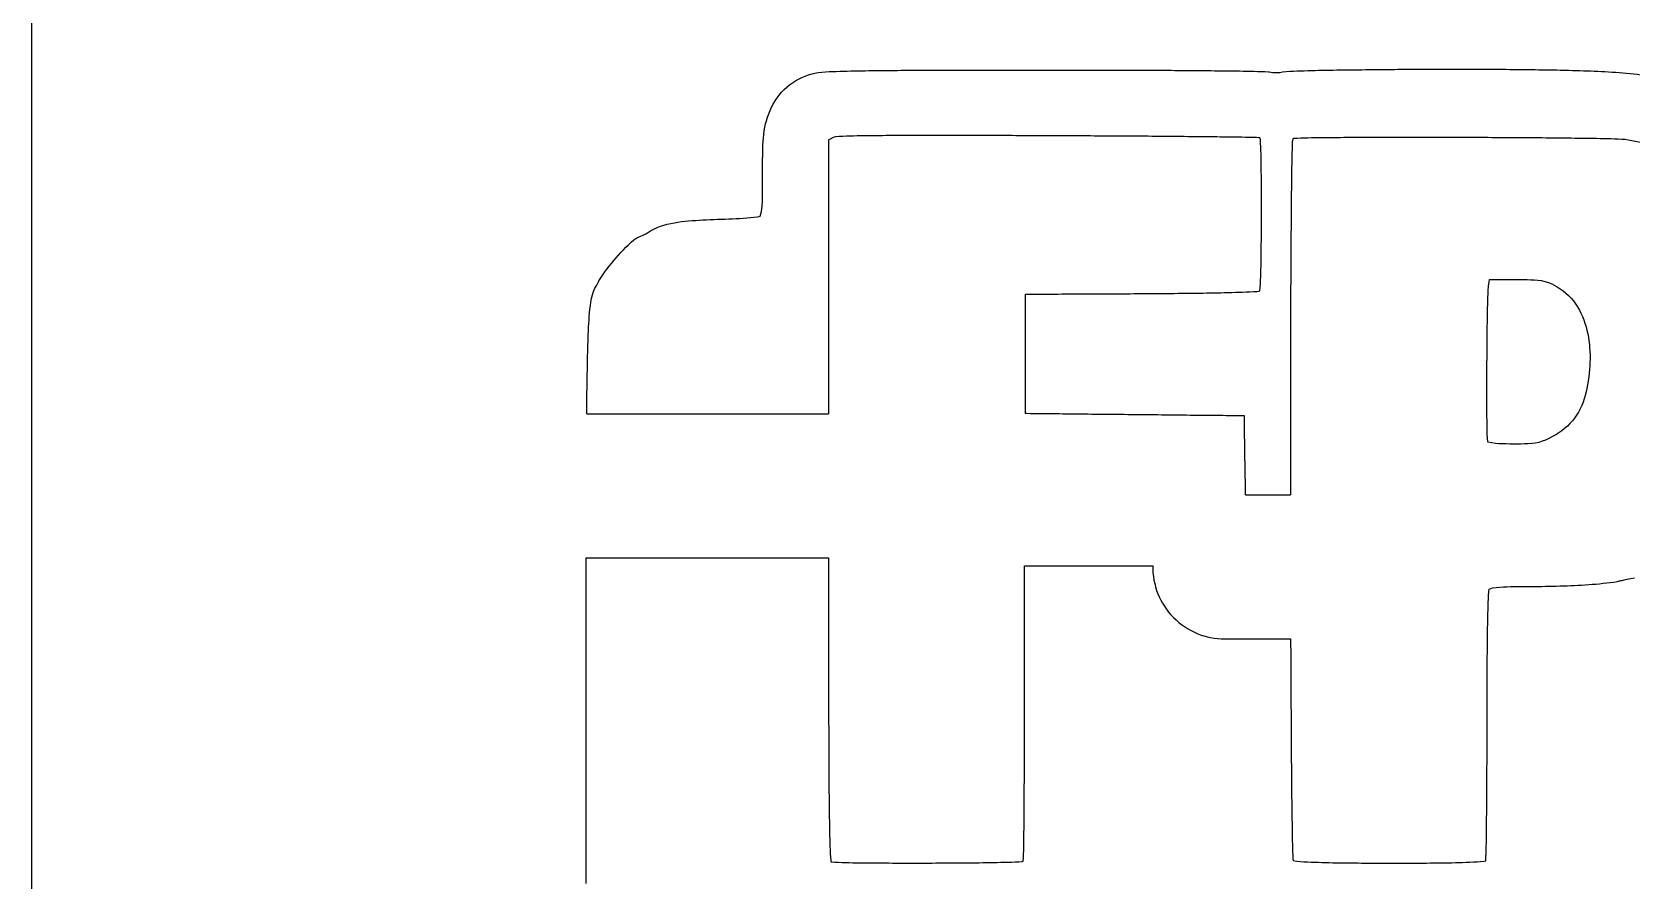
# Model space of a CAD drawing. Extents: x -22 to 98, y -47 to 118.
# Drawn here: x -22 to 0.17, y -0.54 to 11.21 of the extents above; entities that cross this region are included whole.
import ezdxf

# ---------------------------------------------------------------- set-up
doc = ezdxf.new("R2010")
doc.units = 0
doc.layers.get('0').update_dxf_attribs({"linetype": 'continuous'})

# ---------------------------------------------------------------- blocks, each defined once
blk = doc.blocks.new('CUT003')
at = {"color": 0}
for p, q in [((-22, -15), (-22, 97)), ((-14.309, 5.922), (-10.959, 5.922)), ((-5.176, 4.798), (-4.555, 4.798)), ((-14.317, 3.922), (-10.959, 3.922)), ((-5.463, 2.798), (-4.551, 2.798))]:
    blk.add_line(p, q, dxfattribs=at)
for points in [[(-11.818, 9.985), (-11.803, 10.033), (-11.786, 10.08), (-11.767, 10.126), (-11.746, 10.172), (-11.723, 10.216), (-11.698, 10.259), (-11.67, 10.3), (-11.64, 10.34), (-11.608, 10.379), (-11.573, 10.415), (-11.537, 10.449), (-11.498, 10.481), (-11.458, 10.51), (-11.416, 10.537), (-11.372, 10.562), (-11.327, 10.584), (-11.281, 10.603), (-11.234, 10.62), (-11.186, 10.635), (-11.149, 10.645)], [(-11.149, 10.645), (-11.099, 10.653), (-11.05, 10.658), (-11, 10.662), (-10.95, 10.665), (-10.9, 10.667), (-10.85, 10.669), (-10.8, 10.671), (-10.75, 10.672), (-10.7, 10.673), (-10.65, 10.674), (-10.6, 10.675), (-10.55, 10.676), (-10.5, 10.677), (-10.45, 10.678), (-10.4, 10.679), (-10.35, 10.679), (-10.3, 10.68), (-10.25, 10.68), (-10.2, 10.681), (-10.15, 10.681), (-10.1, 10.682), (-10.05, 10.682), (-10, 10.682), (-9.95, 10.683), (-9.9, 10.683), (-9.85, 10.683), (-9.8, 10.684), (-9.75, 10.684), (-9.7, 10.684), (-9.65, 10.684), (-9.6, 10.685), (-9.55, 10.685), (-9.5, 10.685), (-9.45, 10.685), (-9.4, 10.685), (-9.35, 10.685), (-9.3, 10.686), (-9.25, 10.686), (-9.2, 10.686), (-9.15, 10.686), (-9.1, 10.686), (-9.05, 10.686), (-9, 10.686), (-8.95, 10.686), (-8.9, 10.686), (-8.85, 10.687), (-8.8, 10.687), (-8.75, 10.687), (-8.7, 10.687), (-8.65, 10.687), (-8.6, 10.687), (-8.55, 10.687), (-8.5, 10.687), (-8.45, 10.687), (-8.4, 10.687), (-8.35, 10.687), (-8.3, 10.687), (-8.25, 10.687), (-8.2, 10.687), (-8.15, 10.687), (-8.1, 10.687), (-8.05, 10.687), (-8, 10.687), (-7.959, 10.687)], [(-7.959, 10.687), (-7.909, 10.687), (-7.859, 10.687), (-7.809, 10.687), (-7.759, 10.687), (-7.709, 10.687), (-7.659, 10.687), (-7.609, 10.687), (-7.559, 10.687), (-7.509, 10.687), (-7.459, 10.687), (-7.409, 10.687), (-7.359, 10.687), (-7.309, 10.687), (-7.259, 10.687), (-7.209, 10.686), (-7.159, 10.686), (-7.109, 10.686), (-7.059, 10.686), (-7.009, 10.686), (-6.959, 10.686), (-6.909, 10.686), (-6.859, 10.686), (-6.809, 10.685), (-6.759, 10.685), (-6.709, 10.685), (-6.659, 10.685), (-6.609, 10.685), (-6.559, 10.684), (-6.509, 10.684), (-6.459, 10.684), (-6.409, 10.684), (-6.359, 10.683), (-6.309, 10.683), (-6.259, 10.683), (-6.209, 10.683), (-6.159, 10.682), (-6.109, 10.682), (-6.059, 10.682), (-6.009, 10.681), (-5.959, 10.681), (-5.909, 10.681), (-5.859, 10.68), (-5.809, 10.68), (-5.759, 10.68), (-5.709, 10.679), (-5.659, 10.679), (-5.609, 10.678), (-5.559, 10.678), (-5.509, 10.677), (-5.459, 10.677), (-5.409, 10.676), (-5.359, 10.675), (-5.309, 10.675), (-5.259, 10.674), (-5.209, 10.673), (-5.159, 10.672), (-5.109, 10.671), (-5.059, 10.67), (-5.009, 10.669), (-4.959, 10.668), (-4.909, 10.666), (-4.859, 10.663), (-4.85, 10.662)], [(-4.85, 10.662), (-4.8, 10.653), (-4.75, 10.651), (-4.701, 10.654), (-4.662, 10.661)], [(-4.662, 10.661), (-4.612, 10.667), (-4.563, 10.671), (-4.513, 10.673), (-4.463, 10.675), (-4.413, 10.677), (-4.363, 10.678), (-4.313, 10.68), (-4.263, 10.681), (-4.213, 10.682), (-4.163, 10.683), (-4.113, 10.684), (-4.063, 10.685), (-4.013, 10.686), (-3.963, 10.687), (-3.913, 10.688), (-3.863, 10.689), (-3.813, 10.689), (-3.763, 10.69), (-3.713, 10.691), (-3.663, 10.691), (-3.613, 10.692), (-3.563, 10.692), (-3.513, 10.693), (-3.463, 10.693), (-3.413, 10.694), (-3.363, 10.694), (-3.313, 10.695), (-3.263, 10.695), (-3.213, 10.696), (-3.163, 10.696), (-3.113, 10.696), (-3.063, 10.697), (-3.013, 10.697), (-2.963, 10.697), (-2.913, 10.697), (-2.863, 10.698), (-2.813, 10.698), (-2.763, 10.698), (-2.713, 10.698), (-2.663, 10.698), (-2.613, 10.699), (-2.563, 10.699), (-2.513, 10.699), (-2.463, 10.699), (-2.413, 10.699), (-2.363, 10.699), (-2.313, 10.699), (-2.263, 10.699), (-2.213, 10.699), (-2.163, 10.699), (-2.113, 10.699), (-2.063, 10.699), (-2.013, 10.699), (-1.963, 10.699), (-1.913, 10.698), (-1.863, 10.698), (-1.813, 10.698), (-1.763, 10.698), (-1.713, 10.698), (-1.663, 10.697), (-1.613, 10.697), (-1.563, 10.697), (-1.513, 10.696), (-1.463, 10.696), (-1.413, 10.696), (-1.363, 10.695), (-1.313, 10.695), (-1.263, 10.694), (-1.213, 10.694), (-1.163, 10.693), (-1.113, 10.692), (-1.063, 10.692), (-1.013, 10.691), (-0.963, 10.69), (-0.913, 10.689), (-0.863, 10.688), (-0.813, 10.687), (-0.763, 10.686), (-0.713, 10.684), (-0.693, 10.684)], [(-0.693, 10.684), (-0.643, 10.682), (-0.593, 10.681), (-0.543, 10.679), (-0.493, 10.678), (-0.443, 10.676), (-0.393, 10.674), (-0.344, 10.672), (-0.294, 10.67), (-0.244, 10.667), (-0.194, 10.665), (-0.144, 10.662), (-0.094, 10.659), (-0.044, 10.656), (0.006, 10.653), (0.056, 10.649), (0.106, 10.645), (0.155, 10.64), (0.205, 10.635), (0.255, 10.628), (0.304, 10.62), (0.338, 10.613)], [(-11.871, 9.246), (-11.871, 9.296), (-11.871, 9.346), (-11.871, 9.396), (-11.871, 9.446), (-11.87, 9.496), (-11.87, 9.546), (-11.868, 9.596), (-11.867, 9.646), (-11.864, 9.695), (-11.861, 9.745), (-11.856, 9.795), (-11.849, 9.845), (-11.841, 9.894), (-11.83, 9.943), (-11.818, 9.985)], [(-7.909, 9.776), (-7.959, 9.776), (-8.009, 9.776), (-8.059, 9.776), (-8.109, 9.776), (-8.159, 9.777), (-8.209, 9.777), (-8.259, 9.777), (-8.309, 9.777), (-8.359, 9.777), (-8.409, 9.778), (-8.459, 9.778), (-8.509, 9.778), (-8.559, 9.778), (-8.609, 9.778), (-8.659, 9.778), (-8.709, 9.778), (-8.759, 9.779), (-8.809, 9.779), (-8.859, 9.779), (-8.909, 9.779), (-8.959, 9.779), (-9.009, 9.779), (-9.059, 9.779), (-9.109, 9.779), (-9.159, 9.779), (-9.209, 9.78), (-9.259, 9.78), (-9.309, 9.78), (-9.359, 9.78), (-9.409, 9.78), (-9.459, 9.78), (-9.509, 9.78), (-9.559, 9.78), (-9.609, 9.78), (-9.659, 9.78), (-9.709, 9.779), (-9.759, 9.779), (-9.809, 9.779), (-9.859, 9.779), (-9.909, 9.779), (-9.959, 9.779), (-10.009, 9.779), (-10.059, 9.778), (-10.109, 9.778), (-10.159, 9.778), (-10.209, 9.777), (-10.259, 9.777), (-10.309, 9.776), (-10.359, 9.776), (-10.409, 9.775), (-10.459, 9.774), (-10.509, 9.774), (-10.559, 9.773), (-10.609, 9.772), (-10.659, 9.77), (-10.709, 9.769), (-10.759, 9.767), (-10.809, 9.764), (-10.859, 9.76), (-10.893, 9.753)], [(-4.976, 9.747), (-5.026, 9.75), (-5.076, 9.751), (-5.126, 9.752), (-5.176, 9.753), (-5.226, 9.754), (-5.276, 9.755), (-5.326, 9.756), (-5.376, 9.757), (-5.426, 9.757), (-5.476, 9.758), (-5.526, 9.758), (-5.576, 9.759), (-5.626, 9.76), (-5.676, 9.76), (-5.726, 9.761), (-5.776, 9.761), (-5.826, 9.762), (-5.876, 9.762), (-5.926, 9.763), (-5.976, 9.763), (-6.026, 9.764), (-6.076, 9.764), (-6.126, 9.764), (-6.176, 9.765), (-6.226, 9.765), (-6.275, 9.766), (-6.325, 9.766), (-6.375, 9.766), (-6.425, 9.767), (-6.475, 9.767), (-6.525, 9.768), (-6.575, 9.768), (-6.625, 9.768), (-6.675, 9.769), (-6.725, 9.769), (-6.775, 9.769), (-6.825, 9.77), (-6.875, 9.77), (-6.925, 9.77), (-6.975, 9.771), (-7.025, 9.771), (-7.075, 9.771), (-7.125, 9.772), (-7.175, 9.772), (-7.225, 9.772), (-7.275, 9.772), (-7.325, 9.773), (-7.375, 9.773), (-7.425, 9.773), (-7.475, 9.773), (-7.525, 9.774), (-7.575, 9.774), (-7.625, 9.774), (-7.675, 9.774), (-7.725, 9.775), (-7.775, 9.775), (-7.825, 9.775), (-7.875, 9.775), (-7.909, 9.776)], [(-10.893, 9.753), (-10.937, 9.729), (-10.959, 9.717)], [(-10.893, 9.753), (-10.937, 9.729), (-10.959, 9.717)], [(-10.959, 9.717), (-10.959, 9.667), (-10.959, 9.617), (-10.959, 9.567), (-10.959, 9.517), (-10.959, 9.467), (-10.959, 9.417), (-10.959, 9.367), (-10.959, 9.317), (-10.959, 9.267), (-10.959, 9.217), (-10.959, 9.167), (-10.959, 9.117), (-10.959, 9.067), (-10.959, 9.017), (-10.959, 8.967), (-10.959, 8.917), (-10.959, 8.867), (-10.959, 8.817), (-10.959, 8.767), (-10.959, 8.717), (-10.959, 8.667), (-10.959, 8.617), (-10.959, 8.567), (-10.959, 8.517), (-10.959, 8.467), (-10.959, 8.417), (-10.959, 8.367), (-10.959, 8.317), (-10.959, 8.267), (-10.959, 8.217), (-10.959, 8.167), (-10.959, 8.117), (-10.959, 8.067), (-10.959, 8.017), (-10.959, 7.967), (-10.959, 7.917), (-10.959, 7.867), (-10.959, 7.817), (-10.959, 7.767), (-10.959, 7.717), (-10.959, 7.667), (-10.959, 7.617), (-10.959, 7.567), (-10.959, 7.517), (-10.959, 7.467), (-10.959, 7.417), (-10.959, 7.367), (-10.959, 7.317), (-10.959, 7.267), (-10.959, 7.217), (-10.959, 7.167), (-10.959, 7.117), (-10.959, 7.067), (-10.959, 7.017), (-10.959, 6.967), (-10.959, 6.917), (-10.959, 6.867), (-10.959, 6.817), (-10.959, 6.767), (-10.959, 6.717), (-10.959, 6.667), (-10.959, 6.617), (-10.959, 6.567), (-10.959, 6.517), (-10.959, 6.467), (-10.959, 6.417), (-10.959, 6.367), (-10.959, 6.317), (-10.959, 6.267), (-10.959, 6.217), (-10.959, 6.167), (-10.959, 6.117), (-10.959, 6.067), (-10.959, 6.017), (-10.959, 5.967), (-10.959, 5.922)], [(-4.979, 7.624), (-4.972, 7.673), (-4.969, 7.723), (-4.967, 7.773), (-4.966, 7.823), (-4.964, 7.873), (-4.963, 7.923), (-4.962, 7.973), (-4.961, 8.023), (-4.96, 8.073), (-4.959, 8.123), (-4.959, 8.173), (-4.958, 8.223), (-4.958, 8.273), (-4.957, 8.323), (-4.957, 8.373), (-4.956, 8.423), (-4.956, 8.473), (-4.956, 8.523), (-4.956, 8.573), (-4.956, 8.623), (-4.955, 8.673), (-4.955, 8.723), (-4.955, 8.773), (-4.955, 8.823), (-4.955, 8.873), (-4.956, 8.923), (-4.956, 8.973), (-4.956, 9.023), (-4.956, 9.073), (-4.956, 9.123), (-4.957, 9.173), (-4.957, 9.223), (-4.958, 9.273), (-4.958, 9.323), (-4.959, 9.373), (-4.96, 9.423), (-4.961, 9.473), (-4.962, 9.523), (-4.963, 9.573), (-4.965, 9.623), (-4.967, 9.673), (-4.971, 9.723), (-4.976, 9.747)], [(-4.522, 9.735), (-4.528, 9.685), (-4.53, 9.635), (-4.532, 9.585), (-4.533, 9.535), (-4.534, 9.485), (-4.535, 9.435), (-4.536, 9.385), (-4.537, 9.335), (-4.538, 9.285), (-4.539, 9.235), (-4.539, 9.185), (-4.54, 9.135), (-4.541, 9.085), (-4.541, 9.035), (-4.542, 8.985), (-4.542, 8.935), (-4.543, 8.885), (-4.543, 8.835), (-4.544, 8.785), (-4.544, 8.735), (-4.545, 8.685), (-4.545, 8.635), (-4.545, 8.585), (-4.546, 8.535), (-4.546, 8.485), (-4.547, 8.435), (-4.547, 8.385), (-4.547, 8.335), (-4.548, 8.285), (-4.548, 8.235), (-4.548, 8.185), (-4.548, 8.135), (-4.549, 8.085), (-4.549, 8.035), (-4.549, 7.985), (-4.549, 7.935), (-4.55, 7.885), (-4.55, 7.835), (-4.55, 7.785), (-4.55, 7.735), (-4.551, 7.685), (-4.551, 7.635), (-4.551, 7.585), (-4.551, 7.535), (-4.551, 7.485), (-4.552, 7.435), (-4.552, 7.385), (-4.552, 7.335), (-4.552, 7.285), (-4.552, 7.235), (-4.552, 7.185), (-4.553, 7.135), (-4.553, 7.085), (-4.553, 7.035), (-4.553, 6.985), (-4.553, 6.935), (-4.553, 6.885), (-4.553, 6.835), (-4.553, 6.785), (-4.554, 6.735), (-4.554, 6.685), (-4.554, 6.635), (-4.554, 6.585), (-4.554, 6.535), (-4.554, 6.485), (-4.554, 6.435), (-4.554, 6.385), (-4.554, 6.335), (-4.554, 6.285), (-4.554, 6.235), (-4.554, 6.185), (-4.555, 6.135), (-4.555, 6.085), (-4.555, 6.035), (-4.555, 5.985), (-4.555, 5.935), (-4.555, 5.885), (-4.555, 5.835), (-4.555, 5.785), (-4.555, 5.735), (-4.555, 5.685), (-4.555, 5.635), (-4.555, 5.585), (-4.555, 5.535), (-4.555, 5.485), (-4.555, 5.435), (-4.555, 5.385), (-4.555, 5.335), (-4.555, 5.285), (-4.555, 5.235), (-4.555, 5.185), (-4.555, 5.135), (-4.555, 5.085), (-4.555, 5.035), (-4.555, 4.985), (-4.555, 4.935), (-4.555, 4.885), (-4.555, 4.835), (-4.555, 4.798)], [(0.088, 9.722), (0.038, 9.726), (-0.012, 9.728), (-0.062, 9.73), (-0.112, 9.732), (-0.162, 9.733), (-0.212, 9.734), (-0.262, 9.735), (-0.312, 9.736), (-0.362, 9.737), (-0.412, 9.737), (-0.462, 9.738), (-0.512, 9.739), (-0.562, 9.74), (-0.612, 9.74), (-0.662, 9.741), (-0.712, 9.741), (-0.762, 9.742), (-0.812, 9.743), (-0.862, 9.743), (-0.912, 9.744), (-0.962, 9.744), (-1.012, 9.744), (-1.062, 9.745), (-1.112, 9.745), (-1.162, 9.746), (-1.212, 9.746), (-1.262, 9.746), (-1.312, 9.747), (-1.362, 9.747), (-1.412, 9.747), (-1.462, 9.748), (-1.512, 9.748), (-1.562, 9.748), (-1.612, 9.749), (-1.662, 9.749), (-1.712, 9.749), (-1.762, 9.749), (-1.812, 9.75), (-1.862, 9.75), (-1.912, 9.75), (-1.962, 9.75), (-2.012, 9.751), (-2.062, 9.751), (-2.112, 9.751), (-2.162, 9.751), (-2.212, 9.751), (-2.262, 9.751), (-2.312, 9.751), (-2.362, 9.752), (-2.412, 9.752), (-2.462, 9.752), (-2.512, 9.752), (-2.562, 9.752), (-2.612, 9.752), (-2.662, 9.752), (-2.712, 9.752), (-2.762, 9.752), (-2.812, 9.752), (-2.862, 9.752), (-2.912, 9.752), (-2.962, 9.752), (-3.012, 9.752), (-3.062, 9.752), (-3.112, 9.752), (-3.162, 9.752), (-3.212, 9.752), (-3.262, 9.752), (-3.312, 9.752), (-3.362, 9.752), (-3.412, 9.752), (-3.462, 9.751), (-3.512, 9.751), (-3.562, 9.751), (-3.612, 9.751), (-3.662, 9.751), (-3.712, 9.75), (-3.762, 9.75), (-3.812, 9.75), (-3.862, 9.749), (-3.912, 9.749), (-3.962, 9.749), (-4.012, 9.748), (-4.062, 9.748), (-4.112, 9.747), (-4.162, 9.747), (-4.212, 9.746), (-4.262, 9.745), (-4.312, 9.744), (-4.362, 9.743), (-4.412, 9.742), (-4.462, 9.74), (-4.511, 9.737), (-4.522, 9.735)], [(0.941, 9.475), (0.896, 9.496), (0.85, 9.516), (0.804, 9.534), (0.757, 9.552), (0.71, 9.569), (0.663, 9.585), (0.615, 9.6), (0.567, 9.615), (0.519, 9.629), (0.471, 9.642), (0.422, 9.654), (0.374, 9.666), (0.325, 9.678), (0.276, 9.688), (0.227, 9.698), (0.178, 9.707), (0.129, 9.716), (0.088, 9.722)], [(-11.906, 8.663), (-11.889, 8.709), (-11.882, 8.759), (-11.878, 8.809), (-11.875, 8.858), (-11.874, 8.908), (-11.872, 8.958), (-11.872, 9.008), (-11.871, 9.058), (-11.871, 9.108), (-11.871, 9.158), (-11.871, 9.208), (-11.871, 9.246)], [(-12.49, 8.617), (-12.44, 8.619), (-12.39, 8.62), (-12.34, 8.622), (-12.29, 8.625), (-12.24, 8.627), (-12.19, 8.63), (-12.141, 8.633), (-12.091, 8.637), (-12.041, 8.641), (-11.991, 8.646), (-11.942, 8.653), (-11.906, 8.663)], [(-13.584, 8.376), (-13.537, 8.392), (-13.492, 8.415), (-13.467, 8.431)], [(-13.467, 8.431), (-13.425, 8.457), (-13.381, 8.481), (-13.335, 8.502), (-13.289, 8.52), (-13.241, 8.536), (-13.193, 8.549), (-13.145, 8.561), (-13.095, 8.57), (-13.046, 8.578), (-12.997, 8.585), (-12.947, 8.591), (-12.897, 8.596), (-12.847, 8.6), (-12.797, 8.603), (-12.748, 8.606), (-12.698, 8.609), (-12.648, 8.611), (-12.598, 8.613), (-12.548, 8.615), (-12.498, 8.617), (-12.49, 8.617)], [(-14.14, 7.762), (-14.116, 7.805), (-14.088, 7.847), (-14.059, 7.888), (-14.029, 7.928), (-13.998, 7.967), (-13.967, 8.006), (-13.935, 8.045), (-13.902, 8.083), (-13.869, 8.12), (-13.836, 8.157), (-13.802, 8.194), (-13.767, 8.229), (-13.731, 8.265), (-13.695, 8.299), (-13.657, 8.332), (-13.617, 8.362), (-13.584, 8.376)], [(-14.309, 5.922), (-14.309, 5.972), (-14.308, 6.022), (-14.308, 6.072), (-14.307, 6.122), (-14.306, 6.172), (-14.306, 6.222), (-14.305, 6.272), (-14.304, 6.322), (-14.304, 6.372), (-14.303, 6.422), (-14.302, 6.472), (-14.301, 6.522), (-14.3, 6.572), (-14.299, 6.622), (-14.298, 6.672), (-14.297, 6.722), (-14.296, 6.772), (-14.294, 6.822), (-14.293, 6.872), (-14.291, 6.922), (-14.289, 6.972), (-14.288, 7.022), (-14.285, 7.072), (-14.283, 7.122), (-14.28, 7.172), (-14.277, 7.221), (-14.274, 7.271), (-14.27, 7.321), (-14.265, 7.371), (-14.259, 7.421), (-14.252, 7.47), (-14.243, 7.519), (-14.231, 7.568), (-14.216, 7.615), (-14.195, 7.661), (-14.171, 7.705), (-14.147, 7.749), (-14.14, 7.762)], [(-1.808, 7.696), (-1.801, 7.746), (-1.796, 7.782)], [(-1.796, 7.782), (-1.746, 7.782), (-1.696, 7.782), (-1.646, 7.782), (-1.596, 7.782), (-1.546, 7.782), (-1.496, 7.782), (-1.446, 7.782), (-1.423, 7.782)], [(-1.423, 7.782), (-1.373, 7.782), (-1.323, 7.782), (-1.273, 7.781), (-1.223, 7.78), (-1.173, 7.778), (-1.123, 7.774), (-1.074, 7.767), (-1.025, 7.757), (-0.977, 7.741), (-0.932, 7.721), (-0.899, 7.706)], [(-8.225, 7.579), (-8.175, 7.579), (-8.125, 7.58), (-8.075, 7.58), (-8.025, 7.58), (-7.975, 7.58), (-7.925, 7.581), (-7.875, 7.581), (-7.825, 7.581), (-7.775, 7.581), (-7.725, 7.582), (-7.675, 7.582), (-7.625, 7.582), (-7.575, 7.582), (-7.525, 7.583), (-7.475, 7.583), (-7.425, 7.583), (-7.375, 7.583), (-7.325, 7.584), (-7.275, 7.584), (-7.225, 7.584), (-7.175, 7.584), (-7.125, 7.585), (-7.075, 7.585), (-7.025, 7.585), (-6.975, 7.585), (-6.925, 7.586), (-6.875, 7.586), (-6.825, 7.586), (-6.775, 7.586), (-6.725, 7.587), (-6.675, 7.587), (-6.625, 7.587), (-6.616, 7.587)], [(-8.225, 6.751), (-8.225, 6.801), (-8.225, 6.851), (-8.225, 6.901), (-8.225, 6.951), (-8.225, 7.001), (-8.225, 7.051), (-8.225, 7.101), (-8.225, 7.151), (-8.225, 7.201), (-8.225, 7.251), (-8.225, 7.301), (-8.225, 7.351), (-8.225, 7.401), (-8.225, 7.451), (-8.225, 7.501), (-8.225, 7.551), (-8.225, 7.579)], [(-6.616, 7.587), (-6.566, 7.587), (-6.516, 7.588), (-6.466, 7.588), (-6.416, 7.588), (-6.366, 7.589), (-6.316, 7.589), (-6.266, 7.589), (-6.216, 7.59), (-6.166, 7.59), (-6.116, 7.591), (-6.066, 7.591), (-6.016, 7.592), (-5.966, 7.593), (-5.916, 7.593), (-5.866, 7.594), (-5.816, 7.595), (-5.766, 7.595), (-5.716, 7.596), (-5.667, 7.597), (-5.617, 7.598), (-5.567, 7.599), (-5.517, 7.6), (-5.467, 7.601), (-5.417, 7.602), (-5.367, 7.603), (-5.317, 7.605), (-5.267, 7.606), (-5.217, 7.608), (-5.167, 7.61), (-5.117, 7.612), (-5.067, 7.614), (-5.017, 7.618), (-4.979, 7.624)], [(-1.819, 5.534), (-1.824, 5.584), (-1.826, 5.634), (-1.827, 5.684), (-1.828, 5.734), (-1.829, 5.784), (-1.829, 5.834), (-1.83, 5.884), (-1.83, 5.934), (-1.83, 5.984), (-1.831, 6.034), (-1.831, 6.084), (-1.831, 6.134), (-1.831, 6.184), (-1.831, 6.234), (-1.831, 6.284), (-1.831, 6.334), (-1.831, 6.384), (-1.831, 6.434), (-1.83, 6.484), (-1.83, 6.534), (-1.83, 6.584), (-1.83, 6.634), (-1.829, 6.684), (-1.829, 6.734), (-1.828, 6.784), (-1.828, 6.834), (-1.828, 6.884), (-1.827, 6.934), (-1.827, 6.984), (-1.826, 7.034), (-1.825, 7.084), (-1.825, 7.134), (-1.824, 7.184), (-1.823, 7.234), (-1.822, 7.284), (-1.821, 7.334), (-1.82, 7.384), (-1.819, 7.434), (-1.818, 7.483), (-1.817, 7.533), (-1.815, 7.583), (-1.813, 7.633), (-1.809, 7.683), (-1.808, 7.696)], [(-0.899, 7.706), (-0.856, 7.682), (-0.813, 7.655), (-0.773, 7.626), (-0.734, 7.594), (-0.698, 7.559), (-0.664, 7.523), (-0.632, 7.485), (-0.602, 7.444), (-0.574, 7.403), (-0.549, 7.359), (-0.526, 7.315), (-0.506, 7.27), (-0.487, 7.223), (-0.471, 7.176), (-0.456, 7.128), (-0.443, 7.08), (-0.432, 7.031), (-0.423, 6.982), (-0.416, 6.932), (-0.41, 6.883), (-0.406, 6.833), (-0.403, 6.783), (-0.401, 6.733), (-0.401, 6.683), (-0.402, 6.633), (-0.405, 6.583), (-0.408, 6.533), (-0.413, 6.483), (-0.418, 6.434), (-0.425, 6.384), (-0.427, 6.371)], [(-8.225, 5.923), (-8.225, 5.973), (-8.225, 6.023), (-8.225, 6.073), (-8.225, 6.123), (-8.225, 6.173), (-8.225, 6.223), (-8.225, 6.273), (-8.225, 6.323), (-8.225, 6.373), (-8.225, 6.423), (-8.225, 6.473), (-8.225, 6.523), (-8.225, 6.573), (-8.225, 6.623), (-8.225, 6.673), (-8.225, 6.723), (-8.225, 6.751)], [(-0.427, 6.371), (-0.435, 6.322), (-0.444, 6.273), (-0.455, 6.224), (-0.467, 6.176), (-0.482, 6.128), (-0.498, 6.08), (-0.516, 6.034), (-0.537, 5.988), (-0.561, 5.944), (-0.587, 5.901), (-0.615, 5.86), (-0.646, 5.821), (-0.68, 5.784), (-0.715, 5.749), (-0.753, 5.717), (-0.793, 5.686), (-0.834, 5.657), (-0.876, 5.631), (-0.919, 5.606), (-0.964, 5.583), (-0.971, 5.579)], [(-6.709, 5.907), (-6.759, 5.908), (-6.809, 5.908), (-6.859, 5.909), (-6.909, 5.909), (-6.959, 5.91), (-7.009, 5.91), (-7.059, 5.911), (-7.109, 5.911), (-7.159, 5.912), (-7.209, 5.912), (-7.259, 5.913), (-7.309, 5.913), (-7.359, 5.914), (-7.409, 5.914), (-7.459, 5.915), (-7.509, 5.915), (-7.559, 5.916), (-7.609, 5.916), (-7.659, 5.917), (-7.709, 5.917), (-7.759, 5.918), (-7.809, 5.918), (-7.859, 5.919), (-7.909, 5.92), (-7.959, 5.92), (-8.009, 5.921), (-8.059, 5.921), (-8.109, 5.922), (-8.159, 5.922), (-8.209, 5.923), (-8.225, 5.923)], [(-5.193, 5.892), (-5.243, 5.892), (-5.293, 5.893), (-5.343, 5.893), (-5.393, 5.894), (-5.443, 5.894), (-5.493, 5.895), (-5.543, 5.895), (-5.593, 5.896), (-5.643, 5.896), (-5.693, 5.897), (-5.743, 5.897), (-5.793, 5.898), (-5.843, 5.898), (-5.893, 5.899), (-5.943, 5.899), (-5.993, 5.9), (-6.043, 5.9), (-6.093, 5.901), (-6.143, 5.901), (-6.193, 5.902), (-6.243, 5.902), (-6.293, 5.903), (-6.343, 5.903), (-6.393, 5.904), (-6.443, 5.904), (-6.493, 5.905), (-6.543, 5.905), (-6.593, 5.906), (-6.643, 5.906), (-6.693, 5.907), (-6.709, 5.907)], [(-5.178, 4.897), (-5.178, 4.947), (-5.179, 4.997), (-5.18, 5.047), (-5.181, 5.097), (-5.182, 5.147), (-5.182, 5.197), (-5.183, 5.247), (-5.184, 5.297), (-5.185, 5.347), (-5.186, 5.397), (-5.186, 5.447), (-5.187, 5.497), (-5.188, 5.547), (-5.189, 5.597), (-5.189, 5.647), (-5.19, 5.697), (-5.191, 5.747), (-5.192, 5.797), (-5.193, 5.847), (-5.193, 5.892)], [(-0.971, 5.579), (-1.016, 5.557), (-1.062, 5.539), (-1.11, 5.524), (-1.159, 5.514), (-1.209, 5.508), (-1.258, 5.504), (-1.308, 5.503), (-1.358, 5.501), (-1.408, 5.501), (-1.458, 5.501), (-1.463, 5.501)], [(-1.463, 5.501), (-1.513, 5.501), (-1.563, 5.502), (-1.613, 5.504), (-1.663, 5.506), (-1.713, 5.51), (-1.763, 5.516), (-1.811, 5.528), (-1.819, 5.534)], [(-5.176, 4.798), (-5.177, 4.848), (-5.178, 4.897)], [(0.166, 3.637), (0.215, 3.647)], [(-14.318, -0.593), (-14.318, -0.543), (-14.318, -0.493), (-14.318, -0.443), (-14.318, -0.393), (-14.318, -0.343), (-14.318, -0.293), (-14.318, -0.243), (-14.318, -0.193), (-14.318, -0.143), (-14.318, -0.093), (-14.318, -0.043), (-14.318, 0.007), (-14.318, 0.057), (-14.318, 0.107), (-14.318, 0.157), (-14.318, 0.207), (-14.318, 0.257), (-14.318, 0.307), (-14.318, 0.357), (-14.318, 0.407), (-14.318, 0.457), (-14.318, 0.507), (-14.318, 0.557), (-14.318, 0.607), (-14.318, 0.657), (-14.318, 0.707), (-14.318, 0.757), (-14.318, 0.807), (-14.318, 0.857), (-14.318, 0.907), (-14.318, 0.957), (-14.318, 1.007), (-14.318, 1.057), (-14.318, 1.107), (-14.318, 1.157), (-14.318, 1.207), (-14.318, 1.257), (-14.318, 1.307), (-14.318, 1.357), (-14.318, 1.407), (-14.318, 1.457), (-14.318, 1.507), (-14.318, 1.557), (-14.318, 1.607), (-14.318, 1.657), (-14.318, 1.707), (-14.318, 1.757), (-14.318, 1.807), (-14.318, 1.857), (-14.318, 1.907), (-14.318, 1.957), (-14.318, 2.007), (-14.318, 2.057), (-14.318, 2.107), (-14.318, 2.157), (-14.318, 2.207), (-14.318, 2.257), (-14.318, 2.307), (-14.318, 2.357), (-14.318, 2.407), (-14.318, 2.457), (-14.318, 2.507), (-14.318, 2.557), (-14.318, 2.607), (-14.318, 2.657), (-14.318, 2.707), (-14.318, 2.757), (-14.318, 2.807), (-14.318, 2.857), (-14.318, 2.907), (-14.318, 2.957), (-14.318, 3.007), (-14.318, 3.057), (-14.318, 3.107), (-14.318, 3.157), (-14.318, 3.207), (-14.318, 3.257), (-14.318, 3.307), (-14.318, 3.357), (-14.318, 3.407), (-14.318, 3.457), (-14.318, 3.507), (-14.318, 3.557), (-14.318, 3.607), (-14.318, 3.657), (-14.317, 3.707), (-14.317, 3.757), (-14.317, 3.807), (-14.317, 3.857), (-14.317, 3.907), (-14.317, 3.922)], [(-10.959, 3.922), (-10.959, 3.872), (-10.959, 3.822), (-10.959, 3.772), (-10.959, 3.722), (-10.959, 3.672), (-10.959, 3.622), (-10.959, 3.572), (-10.959, 3.522), (-10.959, 3.472), (-10.959, 3.422), (-10.959, 3.372), (-10.958, 3.322), (-10.958, 3.272), (-10.958, 3.222), (-10.958, 3.172), (-10.958, 3.122), (-10.958, 3.072), (-10.958, 3.022), (-10.958, 2.972), (-10.958, 2.922), (-10.958, 2.872), (-10.958, 2.822), (-10.958, 2.772), (-10.958, 2.722), (-10.958, 2.672), (-10.958, 2.622), (-10.958, 2.572), (-10.958, 2.522), (-10.958, 2.472), (-10.957, 2.422), (-10.957, 2.372), (-10.957, 2.322), (-10.957, 2.272), (-10.957, 2.222), (-10.957, 2.172), (-10.957, 2.122), (-10.957, 2.072), (-10.957, 2.022), (-10.957, 1.972), (-10.956, 1.922), (-10.956, 1.872), (-10.956, 1.822), (-10.956, 1.772), (-10.956, 1.722), (-10.956, 1.672), (-10.956, 1.622), (-10.955, 1.572), (-10.955, 1.522), (-10.955, 1.472), (-10.955, 1.422), (-10.955, 1.372), (-10.954, 1.322), (-10.954, 1.272), (-10.954, 1.222), (-10.954, 1.172), (-10.954, 1.122), (-10.953, 1.072), (-10.953, 1.022), (-10.953, 0.972), (-10.952, 0.922), (-10.952, 0.872), (-10.952, 0.822), (-10.951, 0.772), (-10.951, 0.722), (-10.951, 0.672), (-10.95, 0.622), (-10.95, 0.572), (-10.949, 0.522), (-10.949, 0.472), (-10.948, 0.422), (-10.947, 0.372), (-10.947, 0.322), (-10.946, 0.272), (-10.945, 0.222), (-10.945, 0.172), (-10.944, 0.122), (-10.943, 0.072), (-10.941, 0.022), (-10.94, -0.028), (-10.938, -0.078), (-10.937, -0.128), (-10.934, -0.178), (-10.931, -0.228), (-10.925, -0.277), (-10.92, -0.291)], [(-8.24, 1.779), (-8.24, 1.829), (-8.24, 1.879), (-8.24, 1.929), (-8.24, 1.979), (-8.24, 2.029), (-8.24, 2.079), (-8.24, 2.129), (-8.239, 2.179), (-8.239, 2.229), (-8.239, 2.279), (-8.239, 2.329), (-8.239, 2.379), (-8.239, 2.429), (-8.239, 2.479), (-8.239, 2.529), (-8.239, 2.579), (-8.239, 2.629), (-8.239, 2.679), (-8.239, 2.729), (-8.239, 2.779), (-8.239, 2.829), (-8.239, 2.879), (-8.239, 2.929), (-8.239, 2.979), (-8.239, 3.029), (-8.239, 3.079), (-8.239, 3.129), (-8.239, 3.179), (-8.239, 3.229), (-8.239, 3.279), (-8.239, 3.329), (-8.239, 3.379), (-8.239, 3.429), (-8.239, 3.479), (-8.239, 3.529), (-8.239, 3.579), (-8.239, 3.629), (-8.239, 3.679), (-8.239, 3.729), (-8.239, 3.779), (-8.239, 3.813)], [(-8.239, 3.813), (-8.189, 3.813), (-8.139, 3.813), (-8.089, 3.813), (-8.039, 3.813), (-7.989, 3.813), (-7.939, 3.813), (-7.889, 3.813), (-7.839, 3.813), (-7.789, 3.813), (-7.739, 3.813), (-7.689, 3.813), (-7.639, 3.813), (-7.589, 3.813), (-7.539, 3.813), (-7.489, 3.813), (-7.439, 3.813), (-7.389, 3.813), (-7.339, 3.813), (-7.289, 3.813), (-7.239, 3.813), (-7.189, 3.813), (-7.139, 3.813), (-7.089, 3.813), (-7.039, 3.813), (-6.989, 3.813), (-6.939, 3.813), (-6.889, 3.813), (-6.839, 3.813), (-6.789, 3.813), (-6.739, 3.813), (-6.725, 3.813)], [(-6.725, 3.813), (-6.675, 3.813), (-6.625, 3.813), (-6.575, 3.813), (-6.525, 3.813), (-6.475, 3.814), (-6.463, 3.814)], [(-6.725, 3.813), (-6.675, 3.813), (-6.625, 3.813), (-6.575, 3.813), (-6.525, 3.813), (-6.475, 3.814), (-6.463, 3.814)], [(-1.168, 3.528), (-1.118, 3.528), (-1.068, 3.528), (-1.018, 3.529), (-0.968, 3.53), (-0.918, 3.531), (-0.868, 3.532), (-0.818, 3.533), (-0.768, 3.535), (-0.718, 3.537), (-0.668, 3.539), (-0.618, 3.541), (-0.568, 3.544), (-0.519, 3.546), (-0.469, 3.55), (-0.419, 3.553), (-0.369, 3.556), (-0.319, 3.56), (-0.269, 3.565), (-0.219, 3.57), (-0.17, 3.575), (-0.12, 3.581), (-0.071, 3.588), (-0.021, 3.596), (0.028, 3.607), (0.041, 3.61)], [(0.041, 3.61), (0.09, 3.622), (0.139, 3.632), (0.166, 3.637)], [(-1.828, 1.603), (-1.828, 1.653), (-1.828, 1.703), (-1.828, 1.753), (-1.828, 1.803), (-1.828, 1.853), (-1.828, 1.903), (-1.828, 1.953), (-1.828, 2.003), (-1.828, 2.053), (-1.827, 2.103), (-1.827, 2.153), (-1.827, 2.203), (-1.827, 2.253), (-1.826, 2.303), (-1.826, 2.353), (-1.826, 2.403), (-1.825, 2.453), (-1.825, 2.503), (-1.825, 2.553), (-1.824, 2.603), (-1.824, 2.653), (-1.823, 2.703), (-1.823, 2.753), (-1.822, 2.803), (-1.821, 2.853), (-1.821, 2.903), (-1.82, 2.953), (-1.819, 3.003), (-1.818, 3.053), (-1.817, 3.103), (-1.816, 3.153), (-1.815, 3.203), (-1.813, 3.253), (-1.812, 3.303), (-1.81, 3.353), (-1.808, 3.403), (-1.804, 3.453), (-1.798, 3.491)], [(-1.798, 3.491), (-1.751, 3.507), (-1.702, 3.513), (-1.652, 3.517), (-1.602, 3.52), (-1.552, 3.522), (-1.502, 3.524), (-1.452, 3.525), (-1.402, 3.526), (-1.352, 3.527), (-1.302, 3.527), (-1.252, 3.527), (-1.202, 3.528), (-1.168, 3.528)], [(-4.551, 2.798), (-4.551, 2.748), (-4.551, 2.698), (-4.55, 2.648), (-4.55, 2.598), (-4.55, 2.548), (-4.55, 2.498), (-4.55, 2.448), (-4.549, 2.398), (-4.549, 2.348), (-4.549, 2.298), (-4.549, 2.248), (-4.548, 2.198), (-4.548, 2.148), (-4.548, 2.098), (-4.548, 2.048), (-4.547, 1.998), (-4.547, 1.948), (-4.547, 1.898), (-4.547, 1.848), (-4.546, 1.798), (-4.546, 1.748), (-4.546, 1.698), (-4.546, 1.648), (-4.545, 1.598), (-4.545, 1.548), (-4.545, 1.498), (-4.544, 1.448), (-4.544, 1.398), (-4.544, 1.348), (-4.543, 1.298), (-4.543, 1.248), (-4.543, 1.198), (-4.542, 1.148), (-4.542, 1.098), (-4.541, 1.048), (-4.541, 0.998), (-4.54, 0.948), (-4.54, 0.898), (-4.54, 0.848), (-4.539, 0.798), (-4.539, 0.748), (-4.538, 0.698), (-4.538, 0.648), (-4.537, 0.598), (-4.536, 0.548), (-4.536, 0.498), (-4.535, 0.448), (-4.535, 0.398), (-4.534, 0.348), (-4.533, 0.298), (-4.532, 0.248), (-4.532, 0.198), (-4.531, 0.148), (-4.53, 0.098), (-4.529, 0.048), (-4.528, -0.002), (-4.527, -0.052), (-4.525, -0.102), (-4.524, -0.152), (-4.522, -0.202), (-4.519, -0.252), (-4.515, -0.274)], [(-8.258, -0.284), (-8.254, -0.234), (-8.253, -0.184), (-8.252, -0.134), (-8.251, -0.084), (-8.25, -0.034), (-8.249, 0.016), (-8.248, 0.066), (-8.248, 0.116), (-8.247, 0.166), (-8.247, 0.216), (-8.246, 0.266), (-8.246, 0.316), (-8.245, 0.366), (-8.245, 0.416), (-8.245, 0.466), (-8.244, 0.516), (-8.244, 0.566), (-8.243, 0.616), (-8.243, 0.666), (-8.243, 0.716), (-8.243, 0.766), (-8.242, 0.816), (-8.242, 0.866), (-8.242, 0.916), (-8.242, 0.966), (-8.241, 1.016), (-8.241, 1.066), (-8.241, 1.116), (-8.241, 1.166), (-8.241, 1.216), (-8.241, 1.266), (-8.24, 1.316), (-8.24, 1.366), (-8.24, 1.416), (-8.24, 1.466), (-8.24, 1.516), (-8.24, 1.566), (-8.24, 1.616), (-8.24, 1.666), (-8.24, 1.716), (-8.24, 1.766), (-8.24, 1.779)], [(-1.847, -0.277), (-1.843, -0.227), (-1.842, -0.177), (-1.84, -0.127), (-1.839, -0.077), (-1.838, -0.027), (-1.838, 0.023), (-1.837, 0.073), (-1.836, 0.123), (-1.835, 0.173), (-1.835, 0.223), (-1.834, 0.273), (-1.834, 0.323), (-1.833, 0.373), (-1.833, 0.423), (-1.833, 0.473), (-1.832, 0.523), (-1.832, 0.573), (-1.832, 0.623), (-1.831, 0.673), (-1.831, 0.723), (-1.831, 0.773), (-1.83, 0.823), (-1.83, 0.873), (-1.83, 0.923), (-1.83, 0.973), (-1.83, 1.023), (-1.829, 1.073), (-1.829, 1.123), (-1.829, 1.173), (-1.829, 1.223), (-1.829, 1.273), (-1.829, 1.323), (-1.829, 1.373), (-1.829, 1.423), (-1.829, 1.473), (-1.828, 1.523), (-1.828, 1.573), (-1.828, 1.603)], [(-10.92, -0.291), (-10.87, -0.296), (-10.82, -0.299), (-10.77, -0.3), (-10.72, -0.302), (-10.67, -0.303), (-10.62, -0.304), (-10.57, -0.305), (-10.52, -0.305), (-10.47, -0.306), (-10.42, -0.306), (-10.37, -0.307), (-10.32, -0.307), (-10.27, -0.308), (-10.22, -0.308), (-10.17, -0.308), (-10.12, -0.308), (-10.07, -0.309), (-10.02, -0.309), (-9.97, -0.309), (-9.92, -0.309), (-9.87, -0.309), (-9.82, -0.309), (-9.77, -0.309), (-9.72, -0.309), (-9.67, -0.309), (-9.62, -0.309), (-9.57, -0.309), (-9.52, -0.309), (-9.47, -0.308), (-9.42, -0.308), (-9.37, -0.308), (-9.32, -0.308), (-9.27, -0.307), (-9.22, -0.307), (-9.17, -0.307), (-9.12, -0.306), (-9.07, -0.306), (-9.02, -0.306), (-8.97, -0.305), (-8.92, -0.305), (-8.87, -0.304), (-8.82, -0.303), (-8.77, -0.303), (-8.72, -0.302), (-8.67, -0.301), (-8.62, -0.3), (-8.57, -0.299), (-8.52, -0.298), (-8.47, -0.297), (-8.421, -0.295), (-8.371, -0.293), (-8.321, -0.291), (-8.271, -0.287), (-8.258, -0.284)], [(-4.515, -0.274), (-4.466, -0.284), (-4.416, -0.288), (-4.367, -0.291), (-4.317, -0.293), (-4.267, -0.295), (-4.217, -0.297), (-4.167, -0.299), (-4.117, -0.3), (-4.067, -0.301), (-4.017, -0.302), (-3.967, -0.304), (-3.917, -0.304), (-3.867, -0.305), (-3.817, -0.306), (-3.767, -0.307), (-3.717, -0.307), (-3.667, -0.308), (-3.617, -0.308), (-3.567, -0.309), (-3.517, -0.309), (-3.467, -0.31), (-3.417, -0.31), (-3.367, -0.31), (-3.317, -0.31), (-3.267, -0.31), (-3.217, -0.311), (-3.167, -0.311), (-3.117, -0.311), (-3.067, -0.311), (-3.017, -0.311), (-2.967, -0.31), (-2.917, -0.31), (-2.867, -0.31), (-2.817, -0.31), (-2.767, -0.309), (-2.717, -0.309), (-2.667, -0.309), (-2.617, -0.308), (-2.567, -0.308), (-2.517, -0.307), (-2.467, -0.306), (-2.417, -0.306), (-2.367, -0.305), (-2.317, -0.304), (-2.267, -0.303), (-2.217, -0.301), (-2.167, -0.3), (-2.117, -0.298), (-2.067, -0.297), (-2.017, -0.294), (-1.967, -0.292), (-1.917, -0.288), (-1.868, -0.283), (-1.847, -0.277)]]:
    blk.add_lwpolyline(points, dxfattribs=at)
blk.add_arc((-5.463, 3.798), 1, 179.1005, -90, dxfattribs=at)

msp = doc.modelspace()

# ---------------------------------------------------------------- block references
at = {"color": 0}
msp.add_blockref('CUT003', (0, 0), dxfattribs=at)

doc.saveas('drawing.dxf')
